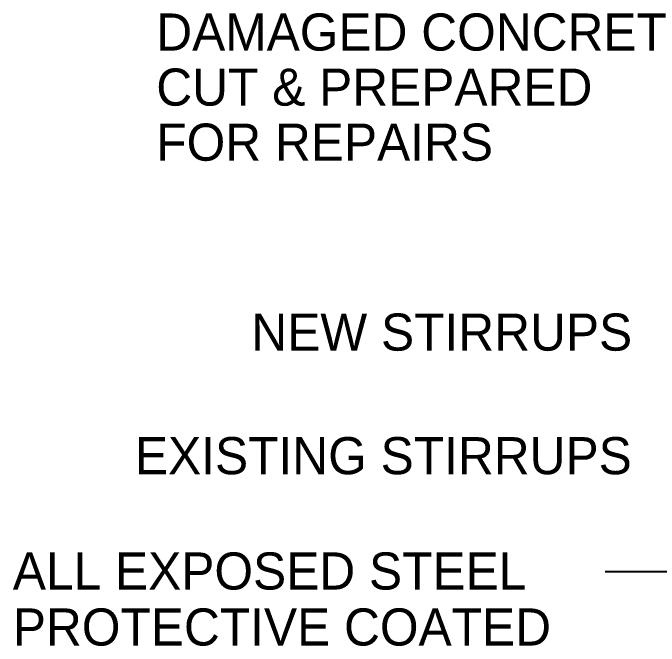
# Model space of a CAD drawing. Header units: millimetres. Extents: x -8855 to 105318, y -17958 to 67465.
# Drawn here: x 64429 to 67560, y 57982 to 61051 of the extents above; entities that cross this region are included whole.
import ezdxf

# ---------------------------------------------------------------- set-up
doc = ezdxf.new("R2010")
doc.units = ezdxf.units.MM
doc.header["$LTSCALE"] = 25
doc.layers.add('DIM', color=5, linetype='Continuous')
doc.layers.add('TEXT', color=2, linetype='Continuous')
doc.styles.add('ROMANS', font='stylu.ttf')

msp = doc.modelspace()

# ---------------------------------------------------------------- linework, layer by layer
at = {"layer": 'DIM'}
msp.add_line((67703.21687, 58341.21759), (67299.10159, 58341.21759), dxfattribs=at)

# ---------------------------------------------------------------- texts
at = {"layer": 'TEXT', "style": 'ROMANS'}
for s, p in [('DAMAGED CONCRETE', (65123.33518, 60868.4682)), ('CUT & PREPARED ', (65123.33518, 60601.5592)), ('FOR REPAIRS', (65123.33518, 60334.6502)), ('NEW STIRRUPS', (65583.85867, 59413.76875)), ('EXISTING STIRRUPS', (65019.97038, 58814.61412)), ('ALL EXPOSED STEEL', (64428.2475, 58255.61498)), ('PROTECTIVE COATED', (64428.2475, 57984.10107))]:
    msp.add_text(s, height=180, dxfattribs=at).set_placement(p)

doc.saveas('drawing.dxf')
